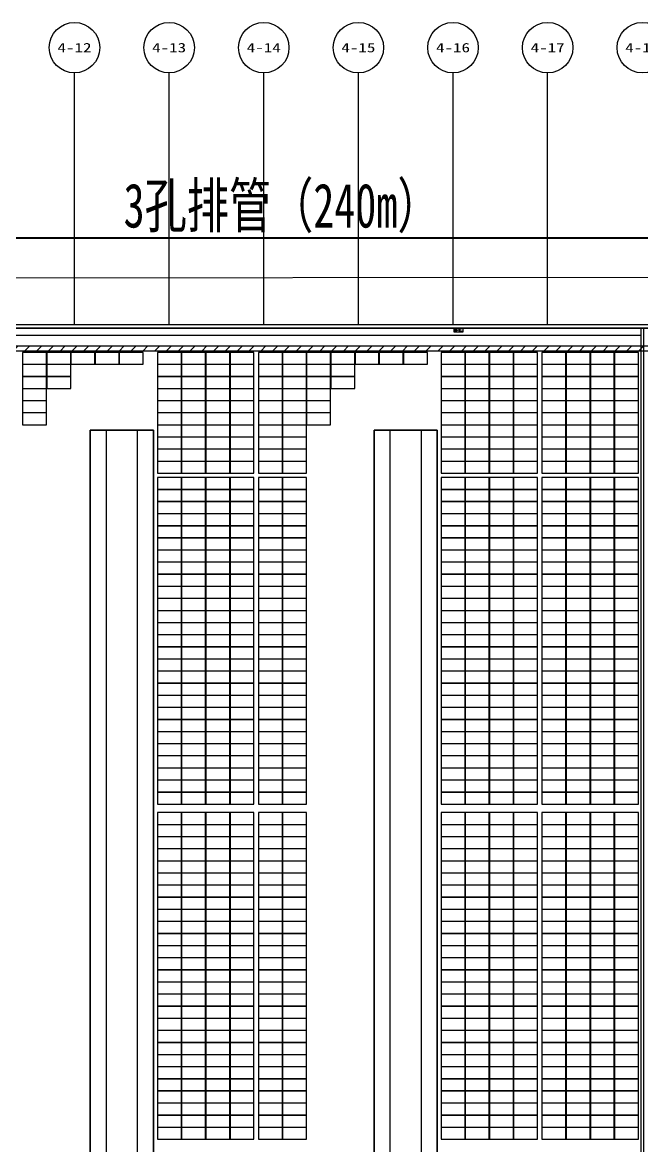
# Model space of a CAD drawing. Header units: metres. Extents: x 1218 to 2690, y 1163 to 1758.
# Drawn here: x 1830.3 to 1889.1, y 1416 to 1522.9 of the extents above; entities that cross this region are included whole.
import ezdxf
from ezdxf.enums import TextEntityAlignment as Align

# ---------------------------------------------------------------- set-up
doc = ezdxf.new("R2010")
doc.units = ezdxf.units.M
for name, color, linetype in [('AXIS', 3, 'Continuous'), ('AXIS_TEXT', 7, 'Continuous'), ('WALL', 9, 'Continuous'), ('单元区域外轮廓', 7, 'ByLayer'), ('屋脊线', 7, 'ByLayer'), ('接线图文字', 7, 'Continuous'), ('文字', 7, 'Continuous'), ('电缆通道', 7, 'ByLayer'), ('组件', 7, 'ByLayer'), ('运维走道板', 1, 'Continuous'), ('逆变器', 7, 'ByLayer'), ('障碍物', 7, 'ByLayer')]:
    doc.layers.add(name, color=color, linetype=linetype)
doc.styles.add('COMPLEX', font='COMPLEX')
doc.styles.add('宋体', font='txt', dxfattribs={"width": 0.7, "height": 100})

# ---------------------------------------------------------------- blocks, each defined once
blk = doc.blocks.new('_AXISO')
blk.add_circle((0, 0), 0.5)
at = {"layer": 'AXIS_TEXT', "style": 'COMPLEX', "width": 1.041667}
blk.add_attdef('A', text='', height=0.56, dxfattribs=at).set_placement((-0.25, -0.28), (0.25, -0.28), align=Align.FIT)
blk = doc.blocks.new('DT1')
at = {"layer": 'AXIS', "color": 252, "true_color": 0x939598}
for p, q in [((627760, 2023104), (627760, 2047104)), ((636760, 2023104), (636760, 2047104)), ((645760, 2023104), (645760, 2047104)), ((654760, 2023104), (654760, 2047104)), ((663760, 2023104), (663760, 2047104)), ((672760, 2023104), (672760, 2047104))]:
    blk.add_line(p, q, dxfattribs=at)
at = {"layer": 'WALL'}
for p, q in [((1243660, 2023104), (77860, 2023104)), ((1243360, 2022804), (78160, 2022804))]:
    blk.add_line(p, q, dxfattribs=at)
for points in [[(681910, 1865404), (681910, 2022804), (681610, 2022804), (681610, 1865404)], [(635260, 1875104), (635260, 2013104), (629260, 2013104), (629260, 1875104)], [(662260, 1875104), (662260, 2013104), (656260, 2013104), (656260, 1875104)]]:
    blk.add_lwpolyline(points, close=True, dxfattribs=at)
for points in [[(681610, 2022104), (528310, 2022104)], [(633760, 1875104), (633760, 2013104), (630760, 2013104), (630760, 1875104), (633760, 1875104)], [(660760, 1875104), (660760, 2013104), (657760, 2013104), (657760, 1875104), (660760, 1875104)]]:
    blk.add_lwpolyline(points, dxfattribs=at)
at = {"layer": 'AXIS', "color": 252, "true_color": 0x939598}
ref = blk.add_blockref('_AXISO', (627760, 2049504), dxfattribs=dict(at, xscale=4800, yscale=4800, zscale=4800))
ref.add_attrib('A', '4-12', dxfattribs={"layer": 'AXIS_TEXT', "height": 894.9}).set_placement((626141, 2049056), (629379, 2049056), align=Align.FIT)
ref = blk.add_blockref('_AXISO', (636760, 2049504), dxfattribs=dict(at, xscale=4800, yscale=4800, zscale=4800))
ref.add_attrib('A', '4-13', dxfattribs={"layer": 'AXIS_TEXT', "height": 894.9}).set_placement((635141, 2049056), (638379, 2049056), align=Align.FIT)
ref = blk.add_blockref('_AXISO', (645760, 2049504), dxfattribs=dict(at, xscale=4800, yscale=4800, zscale=4800))
ref.add_attrib('A', '4-14', dxfattribs={"layer": 'AXIS_TEXT', "height": 873.5}).set_placement((644138, 2049067), (647382, 2049067), align=Align.FIT)
ref = blk.add_blockref('_AXISO', (654760, 2049504), dxfattribs=dict(at, xscale=4800, yscale=4800, zscale=4800))
ref.add_attrib('A', '4-15', dxfattribs={"layer": 'AXIS_TEXT', "height": 894.9}).set_placement((653141, 2049056), (656379, 2049056), align=Align.FIT)
ref = blk.add_blockref('_AXISO', (663760, 2049504), dxfattribs=dict(at, xscale=4800, yscale=4800, zscale=4800))
ref.add_attrib('A', '4-16', dxfattribs={"layer": 'AXIS_TEXT', "height": 894.9}).set_placement((662141, 2049056), (665379, 2049056), align=Align.FIT)
ref = blk.add_blockref('_AXISO', (672760, 2049504), dxfattribs=dict(at, xscale=4800, yscale=4800, zscale=4800))
ref.add_attrib('A', '4-17', dxfattribs={"layer": 'AXIS_TEXT', "height": 894.9}).set_placement((671141, 2049056), (674379, 2049056), align=Align.FIT)
ref = blk.add_blockref('_AXISO', (681760, 2049504), dxfattribs=dict(at, xscale=4800, yscale=4800, zscale=4800))
ref.add_attrib('A', '4-18', dxfattribs={"layer": 'AXIS_TEXT', "height": 894.9}).set_placement((680141, 2049056), (683379, 2049056), align=Align.FIT)
blk = doc.blocks.new('*U582')
at = {"layer": '单元区域外轮廓', "color": 2}
blk.add_polyline3d([(582600, -78700, 12000), (-582600, -78700, 12000), (-582600, 78700, 12000), (582600, 78700, 12000)], close=True, dxfattribs=at)
at = {"flags": 1}
for tag in ['unit_id', 'unit_name', 'parapet_height', 'ground_elevation', 'is_enable_parapet']:
    blk.add_attdef(tag, (0, 0), '', height=2.5, dxfattribs=at)
blk = doc.blocks.new('*U583')
at = {"layer": '屋脊线', "color": 30}
blk.add_line((582600, 78700, 12000), (-582600, 78700, 12000), dxfattribs=at)
at = {"flags": 1}
for tag in ['unit_id', 'unit_name']:
    blk.add_attdef(tag, (0, 0), '', height=2.5, dxfattribs=at)
blk = doc.blocks.new('*U586')
at = {"color": 0}
blk.add_polyline3d([(0, 0, 0), (-228, 0, 0), (-228, -113, 6), (0, -113, 6)], close=True, dxfattribs=at)
at = {"flags": 1}
for tag in ['silicon-material', 'panel-length', 'panel-width', 'panel-height', 'mounting-hole-spacing1', 'mounting-hole-spacing2', 'userid', 'module-material', 'theme', 'name', 'vmpo', 'voco', 'pmax', 'company-name', 'note', 'id', 'impo', 'isco']:
    blk.add_attdef(tag, (0, 0), '', height=2.5, dxfattribs=at)
blk = doc.blocks.new('*U587')
at = {"layer": '组件', "color": 152}
for p in [(-3566, 7640, 1222), (-3336, 7640, 1222), (-3106, 7640, 1222), (-2876, 7640, 1222), (-2647, 7640, 1222), (-2282, 7640, 1222), (-2053, 7640, 1222), (-1823, 7640, 1222), (-1593, 7640, 1222), (-1323, 7640, 1222), (-1093, 7640, 1222), (-864, 7640, 1222), (-634, 7640, 1222), (-404, 7640, 1222), (-174, 7640, 1222), (-3566, 7524, 1228), (-3336, 7524, 1228), (-2282, 7524, 1228), (-2053, 7524, 1228), (-1823, 7524, 1228), (-1593, 7524, 1228), (-1323, 7524, 1228), (-1093, 7524, 1228), (-864, 7524, 1228), (-634, 7524, 1228), (-3566, 7409, 1233), (-3336, 7409, 1233), (-2282, 7409, 1233), (-2053, 7409, 1233), (-1823, 7409, 1233), (-1593, 7409, 1233), (-1323, 7409, 1233), (-1093, 7409, 1233), (-864, 7409, 1233), (-634, 7409, 1233), (-3566, 7294, 1239), (-2282, 7294, 1239), (-2053, 7294, 1239), (-1823, 7294, 1239), (-1593, 7294, 1239), (-1323, 7294, 1239), (-1093, 7294, 1239), (-864, 7294, 1239), (-3566, 7179, 1245), (-2282, 7179, 1245), (-2053, 7179, 1245), (-1823, 7179, 1245), (-1593, 7179, 1245), (-1323, 7179, 1245), (-1093, 7179, 1245), (-864, 7179, 1245), (-3566, 7063, 1251), (-2282, 7063, 1251), (-2053, 7063, 1251), (-1823, 7063, 1251), (-1593, 7063, 1251), (-1323, 7063, 1251), (-1093, 7063, 1251), (-864, 7063, 1251), (-2282, 6948, 1257), (-2053, 6948, 1257), (-1823, 6948, 1257), (-1593, 6948, 1257), (-1323, 6948, 1257), (-1093, 6948, 1257), (-2282, 6833, 1263), (-2053, 6833, 1263), (-1823, 6833, 1263), (-1593, 6833, 1263), (-1323, 6833, 1263), (-1093, 6833, 1263), (-2282, 6718, 1269), (-2053, 6718, 1269), (-1823, 6718, 1269), (-1593, 6718, 1269), (-1323, 6718, 1269), (-1093, 6718, 1269), (-2282, 6602, 1274), (-2053, 6602, 1274), (-1823, 6602, 1274), (-1593, 6602, 1274), (-1323, 6602, 1274), (-1093, 6602, 1274), (-2282, 6449, 1282), (-2053, 6449, 1282), (-1823, 6449, 1282), (-1593, 6449, 1282), (-1323, 6449, 1282), (-2282, 6334, 1288), (-2053, 6334, 1288), (-1823, 6334, 1288), (-1593, 6334, 1288), (-1323, 6334, 1288), (-2282, 6219, 1294), (-2053, 6219, 1294), (-1823, 6219, 1294), (-1593, 6219, 1294), (-1323, 6219, 1294), (-2282, 6103, 1300), (-2053, 6103, 1300), (-1823, 6103, 1300), (-1593, 6103, 1300), (-1323, 6103, 1300), (-2282, 5988, 1306), (-2053, 5988, 1306), (-1823, 5988, 1306), (-1593, 5988, 1306), (-1323, 5988, 1306), (-2282, 5873, 1312), (-2053, 5873, 1312), (-1823, 5873, 1312), (-1593, 5873, 1312), (-1323, 5873, 1312), (-2282, 5758, 1317), (-2053, 5758, 1317), (-1823, 5758, 1317), (-1593, 5758, 1317), (-1323, 5758, 1317), (-2282, 5642, 1323), (-2053, 5642, 1323), (-1823, 5642, 1323), (-1593, 5642, 1323), (-1323, 5642, 1323), (-2282, 5527, 1329), (-2053, 5527, 1329), (-1823, 5527, 1329), (-1593, 5527, 1329), (-1323, 5527, 1329), (-2282, 5412, 1335), (-2053, 5412, 1335), (-1823, 5412, 1335), (-1593, 5412, 1335), (-1323, 5412, 1335), (-2282, 5297, 1341), (-2053, 5297, 1341), (-1823, 5297, 1341), (-1593, 5297, 1341), (-1323, 5297, 1341), (-2282, 5181, 1347), (-2053, 5181, 1347), (-1823, 5181, 1347), (-1593, 5181, 1347), (-1323, 5181, 1347), (-2282, 5066, 1353), (-2053, 5066, 1353), (-1823, 5066, 1353), (-1593, 5066, 1353), (-1323, 5066, 1353), (-2282, 4951, 1358), (-2053, 4951, 1358), (-1823, 4951, 1358), (-1593, 4951, 1358), (-1323, 4951, 1358), (-2282, 4836, 1364), (-2053, 4836, 1364), (-1823, 4836, 1364), (-1593, 4836, 1364), (-1323, 4836, 1364), (-2282, 4720, 1370), (-2053, 4720, 1370), (-1823, 4720, 1370), (-1593, 4720, 1370), (-1323, 4720, 1370), (-2282, 4605, 1376), (-2053, 4605, 1376), (-1823, 4605, 1376), (-1593, 4605, 1376), (-1323, 4605, 1376), (-2282, 4490, 1382), (-2053, 4490, 1382), (-1823, 4490, 1382), (-1593, 4490, 1382), (-1323, 4490, 1382), (-2282, 4375, 1388), (-2053, 4375, 1388), (-1823, 4375, 1388), (-1593, 4375, 1388), (-1323, 4375, 1388), (-2282, 4259, 1394), (-2053, 4259, 1394), (-1823, 4259, 1394), (-1593, 4259, 1394), (-1323, 4259, 1394), (-2282, 4144, 1399), (-2053, 4144, 1399), (-1823, 4144, 1399), (-1593, 4144, 1399), (-1323, 4144, 1399), (-2282, 4029, 1405), (-2053, 4029, 1405), (-1823, 4029, 1405), (-1593, 4029, 1405), (-1323, 4029, 1405), (-2282, 3914, 1411), (-2053, 3914, 1411), (-1823, 3914, 1411), (-1593, 3914, 1411), (-1323, 3914, 1411), (-2282, 3798, 1417), (-2053, 3798, 1417), (-1823, 3798, 1417), (-1593, 3798, 1417), (-1323, 3798, 1417), (-2282, 3683, 1423), (-2053, 3683, 1423), (-1823, 3683, 1423), (-1593, 3683, 1423), (-1323, 3683, 1423), (-2282, 3568, 1429), (-2053, 3568, 1429), (-1823, 3568, 1429), (-1593, 3568, 1429), (-1323, 3568, 1429), (-2282, 3453, 1435), (-2053, 3453, 1435), (-1823, 3453, 1435), (-1593, 3453, 1435), (-1323, 3453, 1435), (-2282, 3259, 1444), (-2053, 3259, 1444), (-1823, 3259, 1444), (-1593, 3259, 1444), (-2282, 3144, 1450), (-2053, 3144, 1450), (-1823, 3144, 1450), (-1593, 3144, 1450), (-2282, 3029, 1456), (-2053, 3029, 1456), (-1823, 3029, 1456), (-1593, 3029, 1456), (-2282, 2914, 1462), (-2053, 2914, 1462), (-1823, 2914, 1462), (-1593, 2914, 1462), (-2282, 2798, 1468), (-2053, 2798, 1468), (-1823, 2798, 1468), (-1593, 2798, 1468), (-2282, 2683, 1474), (-2053, 2683, 1474), (-1823, 2683, 1474), (-1593, 2683, 1474), (-2282, 2568, 1479), (-2053, 2568, 1479), (-1823, 2568, 1479), (-1593, 2568, 1479), (-2282, 2453, 1485), (-2053, 2453, 1485), (-1823, 2453, 1485), (-1593, 2453, 1485), (-2282, 2337, 1491), (-2053, 2337, 1491), (-1823, 2337, 1491), (-1593, 2337, 1491), (-2282, 2222, 1497), (-2053, 2222, 1497), (-1823, 2222, 1497), (-1593, 2222, 1497), (-2282, 2107, 1503), (-2053, 2107, 1503), (-1823, 2107, 1503), (-1593, 2107, 1503), (-2282, 1992, 1509), (-2053, 1992, 1509), (-1823, 1992, 1509), (-1593, 1992, 1509), (-2282, 1876, 1515), (-2053, 1876, 1515), (-1823, 1876, 1515), (-1593, 1876, 1515), (-2282, 1761, 1520), (-2053, 1761, 1520), (-1823, 1761, 1520), (-1593, 1761, 1520), (-2282, 1646, 1526), (-2053, 1646, 1526), (-1823, 1646, 1526), (-1593, 1646, 1526), (-2282, 1531, 1532), (-2053, 1531, 1532), (-1823, 1531, 1532), (-1593, 1531, 1532), (-2282, 1415, 1538), (-2053, 1415, 1538), (-1823, 1415, 1538), (-1593, 1415, 1538), (-2282, 1300, 1544), (-2053, 1300, 1544), (-1823, 1300, 1544), (-1593, 1300, 1544), (-2282, 1185, 1550), (-2053, 1185, 1550), (-1823, 1185, 1550), (-1593, 1185, 1550), (-2282, 1070, 1556), (-2053, 1070, 1556), (-1823, 1070, 1556), (-1593, 1070, 1556), (-2282, 954, 1562), (-2053, 954, 1562), (-1823, 954, 1562), (-1593, 954, 1562), (-2282, 839, 1567), (-2053, 839, 1567), (-1823, 839, 1567), (-1593, 839, 1567), (-2282, 724, 1573), (-2053, 724, 1573), (-1823, 724, 1573), (-1593, 724, 1573), (-2282, 609, 1579), (-2053, 609, 1579), (-1823, 609, 1579), (-1593, 609, 1579), (-2282, 493, 1585), (-2053, 493, 1585), (-1823, 493, 1585), (-1593, 493, 1585), (-2282, 378, 1591), (-2053, 378, 1591), (-1823, 378, 1591), (-1593, 378, 1591), (-2282, 263, 1597), (-2053, 263, 1597), (-1823, 263, 1597), (-1593, 263, 1597)]:
    blk.add_blockref('*U586', p, dxfattribs=at)
at = {"layer": '组件', "color": 150}
for p in [(56, 7640, 1222), (415, 7640, 1222), (645, 7640, 1222), (874, 7640, 1222), (1104, 7640, 1222), (1374, 7640, 1222), (1604, 7640, 1222), (1834, 7640, 1222), (2063, 7640, 1222), (415, 7524, 1228), (645, 7524, 1228), (874, 7524, 1228), (1104, 7524, 1228), (1374, 7524, 1228), (1604, 7524, 1228), (1834, 7524, 1228), (2063, 7524, 1228), (415, 7409, 1233), (645, 7409, 1233), (874, 7409, 1233), (1104, 7409, 1233), (1374, 7409, 1233), (1604, 7409, 1233), (1834, 7409, 1233), (2063, 7409, 1233), (415, 7294, 1239), (645, 7294, 1239), (874, 7294, 1239), (1104, 7294, 1239), (1374, 7294, 1239), (1604, 7294, 1239), (1834, 7294, 1239), (2063, 7294, 1239), (415, 7179, 1245), (645, 7179, 1245), (874, 7179, 1245), (1104, 7179, 1245), (1374, 7179, 1245), (1604, 7179, 1245), (1834, 7179, 1245), (2063, 7179, 1245), (415, 7063, 1251), (645, 7063, 1251), (874, 7063, 1251), (1104, 7063, 1251), (1374, 7063, 1251), (1604, 7063, 1251), (1834, 7063, 1251), (2063, 7063, 1251), (415, 6948, 1257), (645, 6948, 1257), (874, 6948, 1257), (1104, 6948, 1257), (1374, 6948, 1257), (1604, 6948, 1257), (1834, 6948, 1257), (2063, 6948, 1257), (415, 6833, 1263), (645, 6833, 1263), (874, 6833, 1263), (1104, 6833, 1263), (1374, 6833, 1263), (1604, 6833, 1263), (1834, 6833, 1263), (2063, 6833, 1263), (415, 6718, 1269), (645, 6718, 1269), (874, 6718, 1269), (1104, 6718, 1269), (1374, 6718, 1269), (1604, 6718, 1269), (1834, 6718, 1269), (2063, 6718, 1269), (415, 6602, 1274), (645, 6602, 1274), (874, 6602, 1274), (1104, 6602, 1274), (1374, 6602, 1274), (1604, 6602, 1274), (1834, 6602, 1274), (2063, 6602, 1274), (-1093, 6449, 1282), (415, 6449, 1282), (645, 6449, 1282), (874, 6449, 1282), (1104, 6449, 1282), (1374, 6449, 1282), (1604, 6449, 1282), (1834, 6449, 1282), (2063, 6449, 1282), (-1093, 6334, 1288), (415, 6334, 1288), (645, 6334, 1288), (874, 6334, 1288), (1104, 6334, 1288), (1374, 6334, 1288), (1604, 6334, 1288), (1834, 6334, 1288), (2063, 6334, 1288), (-1093, 6219, 1294), (415, 6219, 1294), (645, 6219, 1294), (874, 6219, 1294), (1104, 6219, 1294), (1374, 6219, 1294), (1604, 6219, 1294), (1834, 6219, 1294), (2063, 6219, 1294), (-1093, 6103, 1300), (415, 6103, 1300), (645, 6103, 1300), (874, 6103, 1300), (1104, 6103, 1300), (1374, 6103, 1300), (1604, 6103, 1300), (1834, 6103, 1300), (2063, 6103, 1300), (-1093, 5988, 1306), (415, 5988, 1306), (645, 5988, 1306), (874, 5988, 1306), (1104, 5988, 1306), (1374, 5988, 1306), (1604, 5988, 1306), (1834, 5988, 1306), (2063, 5988, 1306), (-1093, 5873, 1312), (415, 5873, 1312), (645, 5873, 1312), (874, 5873, 1312), (1104, 5873, 1312), (1374, 5873, 1312), (1604, 5873, 1312), (1834, 5873, 1312), (2063, 5873, 1312), (-1093, 5758, 1317), (415, 5758, 1317), (645, 5758, 1317), (874, 5758, 1317), (1104, 5758, 1317), (1374, 5758, 1317), (1604, 5758, 1317), (1834, 5758, 1317), (2063, 5758, 1317), (-1093, 5642, 1323), (415, 5642, 1323), (645, 5642, 1323), (874, 5642, 1323), (1104, 5642, 1323), (1374, 5642, 1323), (1604, 5642, 1323), (1834, 5642, 1323), (2063, 5642, 1323), (-1093, 5527, 1329), (415, 5527, 1329), (645, 5527, 1329), (874, 5527, 1329), (1104, 5527, 1329), (1374, 5527, 1329), (1604, 5527, 1329), (1834, 5527, 1329), (2063, 5527, 1329), (-1093, 5412, 1335), (415, 5412, 1335), (645, 5412, 1335), (874, 5412, 1335), (1104, 5412, 1335), (1374, 5412, 1335), (1604, 5412, 1335), (1834, 5412, 1335), (2063, 5412, 1335), (-1093, 5297, 1341), (415, 5297, 1341), (645, 5297, 1341), (874, 5297, 1341), (1104, 5297, 1341), (1374, 5297, 1341), (1604, 5297, 1341), (1834, 5297, 1341), (2063, 5297, 1341), (-1093, 5181, 1347), (415, 5181, 1347), (645, 5181, 1347), (874, 5181, 1347), (1104, 5181, 1347), (1374, 5181, 1347), (1604, 5181, 1347), (1834, 5181, 1347), (2063, 5181, 1347), (-1093, 5066, 1353), (415, 5066, 1353), (645, 5066, 1353), (874, 5066, 1353), (1104, 5066, 1353), (1374, 5066, 1353), (1604, 5066, 1353), (1834, 5066, 1353), (2063, 5066, 1353), (-1093, 4951, 1358), (415, 4951, 1358), (645, 4951, 1358), (874, 4951, 1358), (1104, 4951, 1358), (1374, 4951, 1358), (1604, 4951, 1358), (1834, 4951, 1358), (2063, 4951, 1358), (-1093, 4836, 1364), (415, 4836, 1364), (645, 4836, 1364), (874, 4836, 1364), (1104, 4836, 1364), (1374, 4836, 1364), (1604, 4836, 1364), (1834, 4836, 1364), (2063, 4836, 1364), (-1093, 4720, 1370), (415, 4720, 1370), (645, 4720, 1370), (874, 4720, 1370), (1104, 4720, 1370), (1374, 4720, 1370), (1604, 4720, 1370), (1834, 4720, 1370), (2063, 4720, 1370), (-1093, 4605, 1376), (415, 4605, 1376), (645, 4605, 1376), (874, 4605, 1376), (1104, 4605, 1376), (1374, 4605, 1376), (1604, 4605, 1376), (1834, 4605, 1376), (2063, 4605, 1376), (-1093, 4490, 1382), (415, 4490, 1382), (645, 4490, 1382), (874, 4490, 1382), (1104, 4490, 1382), (1374, 4490, 1382), (1604, 4490, 1382), (1834, 4490, 1382), (2063, 4490, 1382), (-1093, 4375, 1388), (415, 4375, 1388), (645, 4375, 1388), (874, 4375, 1388), (1104, 4375, 1388), (1374, 4375, 1388), (1604, 4375, 1388), (1834, 4375, 1388), (2063, 4375, 1388), (-1093, 4259, 1394), (415, 4259, 1394), (645, 4259, 1394), (874, 4259, 1394), (1104, 4259, 1394), (1374, 4259, 1394), (1604, 4259, 1394), (1834, 4259, 1394), (2063, 4259, 1394), (-1093, 4144, 1399), (415, 4144, 1399), (645, 4144, 1399), (874, 4144, 1399), (1104, 4144, 1399), (1374, 4144, 1399), (1604, 4144, 1399), (1834, 4144, 1399), (2063, 4144, 1399), (-1093, 4029, 1405), (415, 4029, 1405), (645, 4029, 1405), (874, 4029, 1405), (1104, 4029, 1405), (1374, 4029, 1405), (1604, 4029, 1405), (1834, 4029, 1405), (2063, 4029, 1405), (-1093, 3914, 1411), (415, 3914, 1411), (645, 3914, 1411), (874, 3914, 1411), (1104, 3914, 1411), (1374, 3914, 1411), (1604, 3914, 1411), (1834, 3914, 1411), (2063, 3914, 1411), (-1093, 3798, 1417), (415, 3798, 1417), (645, 3798, 1417), (874, 3798, 1417), (1104, 3798, 1417), (1374, 3798, 1417), (1604, 3798, 1417), (1834, 3798, 1417), (2063, 3798, 1417), (-1093, 3683, 1423), (415, 3683, 1423), (645, 3683, 1423), (874, 3683, 1423), (1104, 3683, 1423), (1374, 3683, 1423), (1604, 3683, 1423), (1834, 3683, 1423), (2063, 3683, 1423), (-1093, 3568, 1429), (415, 3568, 1429), (645, 3568, 1429), (874, 3568, 1429), (1104, 3568, 1429), (1374, 3568, 1429), (1604, 3568, 1429), (1834, 3568, 1429), (2063, 3568, 1429), (-1093, 3453, 1435), (415, 3453, 1435), (645, 3453, 1435), (874, 3453, 1435), (1104, 3453, 1435), (1374, 3453, 1435), (1604, 3453, 1435), (1834, 3453, 1435), (2063, 3453, 1435), (-1323, 3259, 1444), (-1093, 3259, 1444), (415, 3259, 1444), (645, 3259, 1444), (874, 3259, 1444), (1104, 3259, 1444), (1374, 3259, 1444), (1604, 3259, 1444), (1834, 3259, 1444), (2063, 3259, 1444), (-1323, 3144, 1450), (-1093, 3144, 1450), (415, 3144, 1450), (645, 3144, 1450), (874, 3144, 1450), (1104, 3144, 1450), (1374, 3144, 1450), (1604, 3144, 1450), (1834, 3144, 1450), (2063, 3144, 1450), (-1323, 3029, 1456), (-1093, 3029, 1456), (415, 3029, 1456), (645, 3029, 1456), (874, 3029, 1456), (1104, 3029, 1456), (1374, 3029, 1456), (1604, 3029, 1456), (1834, 3029, 1456), (2063, 3029, 1456), (-1323, 2914, 1462), (-1093, 2914, 1462), (415, 2914, 1462), (645, 2914, 1462), (874, 2914, 1462), (1104, 2914, 1462), (1374, 2914, 1462), (1604, 2914, 1462), (1834, 2914, 1462), (2063, 2914, 1462), (-1323, 2798, 1468), (-1093, 2798, 1468), (415, 2798, 1468), (645, 2798, 1468), (874, 2798, 1468), (1104, 2798, 1468), (1374, 2798, 1468), (1604, 2798, 1468), (1834, 2798, 1468), (2063, 2798, 1468), (-1323, 2683, 1474), (-1093, 2683, 1474), (415, 2683, 1474), (645, 2683, 1474), (874, 2683, 1474), (1104, 2683, 1474), (1374, 2683, 1474), (1604, 2683, 1474), (1834, 2683, 1474), (2063, 2683, 1474), (-1323, 2568, 1479), (-1093, 2568, 1479), (415, 2568, 1479), (645, 2568, 1479), (874, 2568, 1479), (1104, 2568, 1479), (1374, 2568, 1479), (1604, 2568, 1479), (1834, 2568, 1479), (2063, 2568, 1479), (-1323, 2453, 1485), (-1093, 2453, 1485), (415, 2453, 1485), (645, 2453, 1485), (874, 2453, 1485), (1104, 2453, 1485), (1374, 2453, 1485), (1604, 2453, 1485), (1834, 2453, 1485), (2063, 2453, 1485), (-1323, 2337, 1491), (-1093, 2337, 1491), (415, 2337, 1491), (645, 2337, 1491), (874, 2337, 1491), (1104, 2337, 1491), (1374, 2337, 1491), (1604, 2337, 1491), (1834, 2337, 1491), (2063, 2337, 1491), (-1323, 2222, 1497), (-1093, 2222, 1497), (415, 2222, 1497), (645, 2222, 1497), (874, 2222, 1497), (1104, 2222, 1497), (1374, 2222, 1497), (1604, 2222, 1497), (1834, 2222, 1497), (2063, 2222, 1497), (-1323, 2107, 1503), (-1093, 2107, 1503), (415, 2107, 1503), (645, 2107, 1503), (874, 2107, 1503), (1104, 2107, 1503), (1374, 2107, 1503), (1604, 2107, 1503), (1834, 2107, 1503), (2063, 2107, 1503), (-1323, 1992, 1509), (-1093, 1992, 1509), (415, 1992, 1509), (645, 1992, 1509), (874, 1992, 1509), (1104, 1992, 1509), (1374, 1992, 1509), (1604, 1992, 1509), (1834, 1992, 1509), (2063, 1992, 1509), (-1323, 1876, 1515), (-1093, 1876, 1515), (415, 1876, 1515), (645, 1876, 1515), (874, 1876, 1515), (1104, 1876, 1515), (1374, 1876, 1515), (1604, 1876, 1515), (1834, 1876, 1515), (2063, 1876, 1515), (-1323, 1761, 1520), (-1093, 1761, 1520), (415, 1761, 1520), (645, 1761, 1520), (874, 1761, 1520), (1104, 1761, 1520), (1374, 1761, 1520), (1604, 1761, 1520), (1834, 1761, 1520), (2063, 1761, 1520), (-1323, 1646, 1526), (-1093, 1646, 1526), (415, 1646, 1526), (645, 1646, 1526), (874, 1646, 1526), (1104, 1646, 1526), (1374, 1646, 1526), (1604, 1646, 1526), (1834, 1646, 1526), (2063, 1646, 1526), (-1323, 1531, 1532), (-1093, 1531, 1532), (415, 1531, 1532), (645, 1531, 1532), (874, 1531, 1532), (1104, 1531, 1532), (1374, 1531, 1532), (1604, 1531, 1532), (1834, 1531, 1532), (2063, 1531, 1532), (-1323, 1415, 1538), (-1093, 1415, 1538), (415, 1415, 1538), (645, 1415, 1538), (874, 1415, 1538), (1104, 1415, 1538), (1374, 1415, 1538), (1604, 1415, 1538), (1834, 1415, 1538), (2063, 1415, 1538), (-1323, 1300, 1544), (-1093, 1300, 1544), (415, 1300, 1544), (645, 1300, 1544), (874, 1300, 1544), (1104, 1300, 1544), (1374, 1300, 1544), (1604, 1300, 1544), (1834, 1300, 1544), (2063, 1300, 1544), (-1323, 1185, 1550), (-1093, 1185, 1550), (415, 1185, 1550), (645, 1185, 1550), (874, 1185, 1550), (1104, 1185, 1550), (1374, 1185, 1550), (1604, 1185, 1550), (1834, 1185, 1550), (2063, 1185, 1550), (-1323, 1070, 1556), (-1093, 1070, 1556), (415, 1070, 1556), (645, 1070, 1556), (874, 1070, 1556), (1104, 1070, 1556), (1374, 1070, 1556), (1604, 1070, 1556), (1834, 1070, 1556), (2063, 1070, 1556), (-1323, 954, 1562), (-1093, 954, 1562), (415, 954, 1562), (645, 954, 1562), (874, 954, 1562), (1104, 954, 1562), (1374, 954, 1562), (1604, 954, 1562), (1834, 954, 1562), (2063, 954, 1562), (-1323, 839, 1567), (-1093, 839, 1567), (415, 839, 1567), (645, 839, 1567), (874, 839, 1567), (1104, 839, 1567), (1374, 839, 1567), (1604, 839, 1567), (1834, 839, 1567), (2063, 839, 1567), (-1323, 724, 1573), (-1093, 724, 1573), (415, 724, 1573), (645, 724, 1573), (874, 724, 1573), (1104, 724, 1573), (1374, 724, 1573), (1604, 724, 1573), (1834, 724, 1573), (2063, 724, 1573), (-1323, 609, 1579), (-1093, 609, 1579), (415, 609, 1579), (645, 609, 1579), (874, 609, 1579), (1104, 609, 1579), (1374, 609, 1579), (1604, 609, 1579), (1834, 609, 1579), (2063, 609, 1579), (-1323, 493, 1585), (-1093, 493, 1585), (415, 493, 1585), (645, 493, 1585), (874, 493, 1585), (1104, 493, 1585), (1374, 493, 1585), (1604, 493, 1585), (1834, 493, 1585), (2063, 493, 1585), (-1323, 378, 1591), (-1093, 378, 1591), (415, 378, 1591), (645, 378, 1591), (874, 378, 1591), (1104, 378, 1591), (1374, 378, 1591), (1604, 378, 1591), (1834, 378, 1591), (2063, 378, 1591), (-1323, 263, 1597), (-1093, 263, 1597), (415, 263, 1597), (645, 263, 1597), (874, 263, 1597), (1104, 263, 1597), (1374, 263, 1597), (1604, 263, 1597), (1834, 263, 1597), (2063, 263, 1597)]:
    blk.add_blockref('*U586', p, dxfattribs=at)
at = {"flags": 1}
for tag in ['tilt', 'azimuth', 'mode', 'align', 'array-mode', 'panel-x', 'panel-y', 'offset-x', 'offset-y', 'panel-per-row', 'bracket-type', 'bracket-value', 'row-per-array']:
    blk.add_attdef(tag, (0, 0), '', height=2.5, dxfattribs=at)
blk = doc.blocks.new('*U624', base_point=(44, 18))
at = {"color": 0}
for p, q in [((0, 0), (87, 36)), ((57, 18), (82, 18)), ((57, 10), (82, 10))]:
    blk.add_line(p, q, dxfattribs=at)
blk.add_lwpolyline([(0, 0), (87, 0), (87, 36), (0, 36)], close=True, dxfattribs=at)
blk.add_lwpolyline([(5, 27, -0.6815), (16, 30), (26, 24, 0.6815), (37, 27)], format="xyb", dxfattribs=at)
blk = doc.blocks.new('*U680')
at = {"layer": '障碍物', "color": 1}
blk.add_polyline3d([(-4500, 69000, 10), (1500, 69000, 10), (1500, 0, 10), (-4500, 0, 10)], close=True, dxfattribs=at)
at = {"flags": 1}
for tag in ['height', 'shape']:
    blk.add_attdef(tag, (0, 0), '', height=2.5, dxfattribs=at)
blk = doc.blocks.new('*U698')
at = {"layer": '障碍物', "color": 1}
blk.add_polyline3d([(-31500, 69000, 10), (-25500, 69000, 10), (-25500, 0, 10), (-31500, 0, 10)], close=True, dxfattribs=at)
at = {"flags": 1}
for tag in ['height', 'shape']:
    blk.add_attdef(tag, (0, 0), '', height=2.5, dxfattribs=at)

msp = doc.modelspace()

# ---------------------------------------------------------------- hatches: boundary and pattern name
at = {"layer": '运维走道板'}
h = msp.add_hatch(dxfattribs=at)
h.set_pattern_fill('ANSI31', color=1, scale=0.5)
h.set_pattern_definition([(45, (3149.2461, -2326.28056), (-0.561266, 0.561266), [])])
h.paths.add_polyline_path([(1736.63, 1492.16), (2077.67, 1492.16), (2077.67, 1491.66), (1736.63, 1491.66)])

# ---------------------------------------------------------------- linework, layer by layer
at = {"layer": '单元区域外轮廓', "color": 4, "elevation": 12}
msp.add_lwpolyline([(2450.82, 1336.45), (1285.62, 1336.45), (1285.62, 1493.85), (2450.82, 1493.85)], close=True, dxfattribs=at)
at = {"layer": '接线图文字', "color": 2, "const_width": 0.2, "elevation": 12.3}
msp.add_lwpolyline([(1393.99, 1502.44), (2466.12, 1502.44)], dxfattribs=at)
at = {"layer": '电缆通道', "color": 6}
msp.add_polyline3d([(1736.45, 1498.59, 0.01), (1975.48, 1498.77, 0.01)], dxfattribs=at)
at = {"layer": '运维走道板', "elevation": 12.3}
msp.add_lwpolyline([(1736.63, 1492.16), (2077.67, 1492.16), (2077.67, 1491.66), (1736.63, 1491.66), (1736.63, 1492.16)], dxfattribs=at)
at = {"layer": '障碍物', "color": 2, "elevation": 12.3}
for points in [[(1836.72, 1484.15), (1842.72, 1484.15), (1842.72, 1415.15), (1836.72, 1415.15)], [(1863.72, 1484.15), (1869.72, 1484.15), (1869.72, 1415.15), (1863.72, 1415.15)]]:
    msp.add_lwpolyline(points, close=True, dxfattribs=at)

# ---------------------------------------------------------------- block references
at = {"xscale": 0.001, "yscale": 0.001, "zscale": 0.001}
msp.add_blockref('DT1', (1207.46, -528.95, 12.3), dxfattribs=at)
at = {"layer": '单元区域外轮廓', "xscale": 0.001, "yscale": 0.001, "zscale": 0.001}
msp.add_blockref('*U582', (1868.22, 1415.15), dxfattribs=at)
at = {"layer": '屋脊线', "xscale": 0.001, "yscale": 0.001, "zscale": 0.001}
msp.add_blockref('*U583', (1868.22, 1415.15), dxfattribs=at)
at = {"layer": '组件', "xscale": 0.01, "yscale": 0.01, "zscale": 0.01}
msp.add_blockref('*U587', (1868.22, 1415.15), dxfattribs=at)
at = {"layer": '逆变器', "xscale": 0.01, "yscale": 0.01, "zscale": 0.01, "rotation": 180}
msp.add_blockref('*U624', (1871.73, 1493.67, 12.58), dxfattribs=at)
at = {"layer": '障碍物', "xscale": 0.001, "yscale": 0.001, "zscale": 0.001}
for name in ['*U698', '*U680']:
    msp.add_blockref(name, (1868.22, 1415.15), dxfattribs=at)

# ---------------------------------------------------------------- texts
at = {"layer": '文字', "style": '宋体', "width": 0.7}
msp.add_text('3孔排管（240m）', height=4.2, dxfattribs=at).set_placement((1839.89, 1505.53, 12.3), align=Align.MIDDLE_LEFT)

doc.saveas('drawing.dxf')
